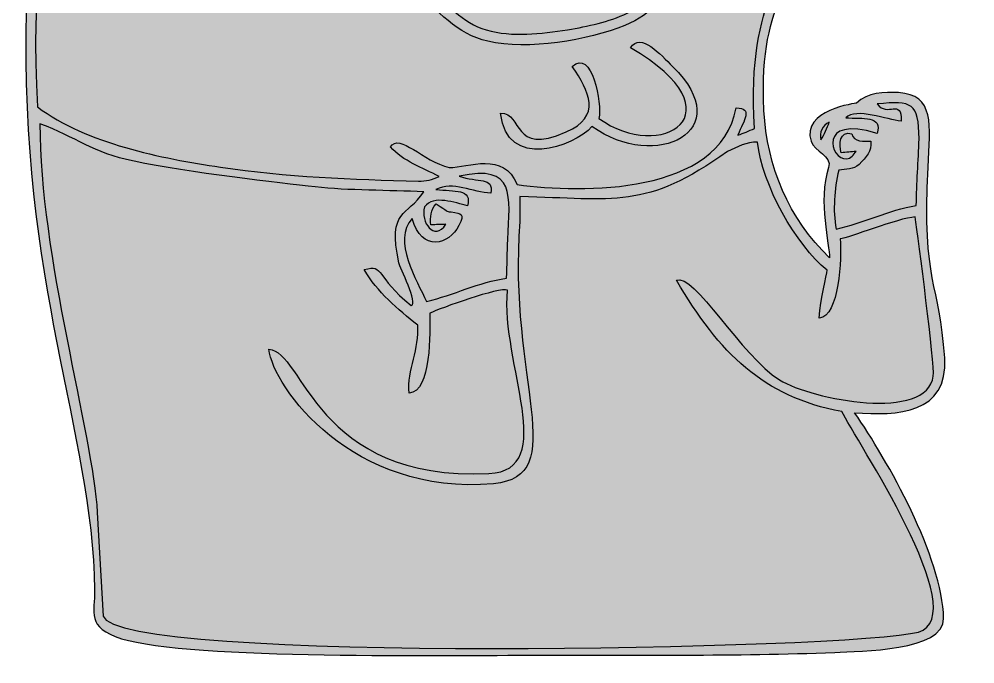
# Model space of a CAD drawing. Header units: millimetres. Extents: x 1180 to 1316, y -376 to -293.
# Drawn here: x 1253.7 to 1315.6, y -375.7 to -333.9 of the extents above; entities that cross this region are included whole.
import ezdxf

# ---------------------------------------------------------------- set-up
doc = ezdxf.new("R2010")
doc.units = ezdxf.units.MM
doc.header["$MEASUREMENT"] = 0
doc.layers.add('layer 1', color=7, linetype='Continuous')

msp = doc.modelspace()

# ---------------------------------------------------------------- hatches: boundary and pattern name
at = {"layer": 'layer 1', "true_color": 0x2b2a29}
h = msp.add_hatch(color=250, dxfattribs=at)
edge = h.paths.add_edge_path()
edge.add_spline(control_points=[(1282.7184, -294.0064), (1287.4439, -293.1521), (1293.3294, -294.0162), (1296.3902, -298.1064), (1297.527, -299.6256), (1298.0389, -298.5642), (1299.8297, -299.8369), (1302.1055, -301.4543), (1302.2709, -303.5132), (1300.1056, -304.9005), (1300.3092, -305.2646), (1300.5033, -305.6471), (1300.4829, -306.0784), (1300.4314, -306.9297), (1301.3414, -307.038), (1301.2834, -309.5413), (1302.7126, -309.8968), (1302.766, -310.8841), (1302.2838, -312.2548), (1302.533, -312.7621), (1302.5863, -313.3254), (1302.6917, -313.8697), (1303.8459, -315.8362), (1304.4389, -318.1281), (1304.3221, -320.4102), (1306.2599, -320.4001), (1306.9173, -322.8061), (1306.4853, -323.7897), (1306.0496, -324.712), (1305.0537, -325.1429), (1304.2135, -325.6189), (1304.6501, -332.3707), (1301.5094, -331.8894), (1301.9348, -339.8005), (1302.1311, -343.455), (1303.5353, -346.7922), (1306.1749, -349.3579), (1306.2002, -348.535), (1305.3991, -345.6896), (1306.1215, -343.496), (1306.3664, -342.751), (1305.2068, -342.4819), (1304.9853, -341.8051), (1304.3197, -339.7728), (1307.9284, -339.3294), (1307.9286, -339.3294), (1308.6369, -338.6261), (1309.7149, -338.6211), (1310.6455, -338.6511), (1312.9869, -338.7817), (1312.7037, -340.7444), (1312.5628, -343.4806), (1312.1699, -351.1332), (1313.3155, -350.8256), (1313.6355, -355.8448), (1313.8673, -359.4791), (1310.5645, -359.5999), (1307.7968, -359.3912), (1309.9478, -362.479), (1313.4954, -368.7774), (1313.5635, -372.7244), (1313.6005, -374.855), (1308.15, -374.8409), (1306.5289, -374.9244), (1300.0504, -375.1768), (1293.565, -375.0898), (1287.0833, -375.1062), (1282.0471, -375.1085), (1264.7204, -375.4014), (1260.3407, -374.0358), (1258.0183, -373.3116), (1258.6198, -372.3139), (1258.5998, -370.8765), (1258.4581, -360.5089), (1253.7139, -351.0856), (1254.1717, -333.2987), (1254.4367, -322.9834), (1258.8388, -319.4316), (1259.1764, -308.5808), (1259.2831, -305.1551), (1258.5717, -299.3727), (1262.2853, -297.1339), (1266.3148, -294.7049), (1273.1511, -295.3897), (1277.6411, -296.2937), (1279.1764, -295.2361), (1280.8655, -294.3473), (1282.7184, -294.0064)], knot_values=[0, 0, 0, 0, 0.0344828, 0.0344828, 0.0344828, 0.0689655, 0.0689655, 0.0689655, 0.1034483, 0.1034483, 0.1034483, 0.137931, 0.137931, 0.137931, 0.1724138, 0.1724138, 0.1724138, 0.2068966, 0.2068966, 0.2068966, 0.2413793, 0.2413793, 0.2413793, 0.2758621, 0.2758621, 0.2758621, 0.3103448, 0.3103448, 0.3103448, 0.3448276, 0.3448276, 0.3448276, 0.3793103, 0.3793103, 0.3793103, 0.4137931, 0.4137931, 0.4137931, 0.4482759, 0.4482759, 0.4482759, 0.4827586, 0.4827586, 0.4827586, 0.5172414, 0.5172414, 0.5172414, 0.5517241, 0.5517241, 0.5517241, 0.5862069, 0.5862069, 0.5862069, 0.6206897, 0.6206897, 0.6206897, 0.6551724, 0.6551724, 0.6551724, 0.6896552, 0.6896552, 0.6896552, 0.7241379, 0.7241379, 0.7241379, 0.7586207, 0.7586207, 0.7586207, 0.7931034, 0.7931034, 0.7931034, 0.8275862, 0.8275862, 0.8275862, 0.862069, 0.862069, 0.862069, 0.8965517, 0.8965517, 0.8965517, 0.9310345, 0.9310345, 0.9310345, 0.9655172, 0.9655172, 0.9655172, 1, 1, 1, 1], degree=3, periodic=1)
at = {"layer": 'layer 1', "true_color": 0xfefefe}
h = msp.add_hatch(color=7, dxfattribs=at)
edge = h.paths.add_edge_path()
edge.add_spline(control_points=[(1295.7504, -298.3986), (1296.9297, -299.8941), (1297.0894, -299.3131), (1298.6707, -299.9905), (1302.6983, -301.7162), (1300.2034, -304.7635), (1299.2804, -304.2674), (1297.7651, -303.559), (1296.0576, -303.5889), (1294.4222, -303.5205), (1291.2665, -303.4771), (1287.9421, -303.8281), (1285.2322, -305.5887), (1284.7047, -304.4981), (1285.1035, -303.2617), (1285.0456, -302.1059), (1283.6937, -302.0608), (1284.2292, -305.1944), (1284.7146, -306.0284), (1283.909, -306.7971), (1283.722, -306.6008), (1284.2852, -307.3914), (1286.6491, -304.9953), (1289.5168, -304.2765), (1292.9202, -304.2072), (1294.4937, -304.1751), (1298.9017, -303.8348), (1299.7163, -305.6623), (1296.2195, -303.6368), (1285.4241, -304.3025), (1285.4732, -307.3396), (1285.463, -308.3221), (1286.0093, -309.1854), (1286.3266, -310.0861), (1285.1453, -310.6153), (1284.302, -311.0241), (1285.2595, -312.4301), (1285.757, -313.0999), (1286.4669, -313.569), (1287.1737, -313.9935), (1287.6429, -314.2473), (1287.7885, -314.8172), (1288.2109, -315.1227), (1288.9532, -315.6839), (1290.1034, -315.977), (1289.6313, -316.7181), (1288.993, -316.2687), (1288.4647, -315.4586), (1287.5848, -315.5553), (1286.7611, -315.5169), (1286.3951, -316.3456), (1285.9124, -316.8519), (1284.0043, -316.617), (1284.1995, -314.1554), (1281.2216, -317.6971), (1279.8139, -316.6071), (1283.4782, -315.1162), (1281.7478, -314.4629), (1281.3084, -315.4265), (1280.2176, -316.1217), (1280.2727, -317.2662), (1280.2521, -317.6453), (1280.5615, -317.9193), (1280.7417, -318.2234), (1277.9078, -319.7111), (1276.36, -322.6095), (1273.6071, -324.189), (1272.6997, -324.6933), (1271.6591, -324.8538), (1270.7154, -325.2599), (1268.7872, -326.0793), (1269.3446, -329.0743), (1273.3846, -329.1688), (1278.8616, -329.2976), (1280.0816, -334.3881), (1284.0611, -335.325), (1286.6414, -335.9321), (1290.5472, -335.246), (1292.9304, -334.3009), (1296.5283, -332.8748), (1296.9784, -328.7778), (1300.1221, -327.1023), (1301.213, -326.5661), (1302.4779, -326.5347), (1303.5602, -325.9613), (1303.9996, -331.4999), (1300.7767, -331.9146), (1301.3133, -340.9698), (1300.9658, -341.132), (1300.6136, -341.2806), (1300.2525, -341.406), (1300.6377, -340.4031), (1301.2511, -339.6643), (1300.1309, -339.6383), (1299.1075, -345.2886), (1290.1518, -345.1841), (1285.9508, -344.6134), (1285.0715, -342.429), (1282.8017, -343.5111), (1281.5556, -343.5075), (1279.8794, -343.0967), (1278.3219, -341.255), (1277.7515, -342.1609), (1278.577, -343.1047), (1279.8197, -343.5174), (1280.9074, -344.0754), (1280.4893, -344.2862), (1280.0305, -344.4064), (1279.5608, -344.3778), (1275.2964, -344.2926), (1270.983, -344.1087), (1266.7503, -343.4776), (1262.9102, -342.9055), (1258.1122, -341.9736), (1254.9068, -339.5783), (1253.9161, -323.7397), (1258.9784, -322.1033), (1259.7909, -309.9057), (1260.2977, -302.3026), (1258.0545, -296.1884), (1270.0483, -296.1817), (1275.4678, -296.1787), (1282.5761, -297.3459), (1285.9758, -302.0252), (1286.1562, -301.8833), (1286.34, -301.7447), (1286.5187, -301.5977), (1283.6339, -297.6435), (1279.3647, -297.2025), (1278.5534, -296.4826), (1283.7127, -293.3477), (1291.7474, -293.3238), (1295.7504, -298.3986)], knot_values=[0, 0, 0, 0, 0.0227273, 0.0227273, 0.0227273, 0.0454545, 0.0454545, 0.0454545, 0.0681818, 0.0681818, 0.0681818, 0.0909091, 0.0909091, 0.0909091, 0.1136364, 0.1136364, 0.1136364, 0.1363636, 0.1363636, 0.1363636, 0.1590909, 0.1590909, 0.1590909, 0.1818182, 0.1818182, 0.1818182, 0.2045455, 0.2045455, 0.2045455, 0.2272727, 0.2272727, 0.2272727, 0.25, 0.25, 0.25, 0.2727273, 0.2727273, 0.2727273, 0.2954545, 0.2954545, 0.2954545, 0.3181818, 0.3181818, 0.3181818, 0.3409091, 0.3409091, 0.3409091, 0.3636364, 0.3636364, 0.3636364, 0.3863636, 0.3863636, 0.3863636, 0.4090909, 0.4090909, 0.4090909, 0.4318182, 0.4318182, 0.4318182, 0.4545455, 0.4545455, 0.4545455, 0.4772727, 0.4772727, 0.4772727, 0.5, 0.5, 0.5, 0.5227273, 0.5227273, 0.5227273, 0.5454545, 0.5454545, 0.5454545, 0.5681818, 0.5681818, 0.5681818, 0.5909091, 0.5909091, 0.5909091, 0.6136364, 0.6136364, 0.6136364, 0.6363636, 0.6363636, 0.6363636, 0.6590909, 0.6590909, 0.6590909, 0.6818182, 0.6818182, 0.6818182, 0.7045455, 0.7045455, 0.7045455, 0.7272727, 0.7272727, 0.7272727, 0.75, 0.75, 0.75, 0.7727273, 0.7727273, 0.7727273, 0.7954545, 0.7954545, 0.7954545, 0.8181818, 0.8181818, 0.8181818, 0.8409091, 0.8409091, 0.8409091, 0.8636364, 0.8636364, 0.8636364, 0.8863636, 0.8863636, 0.8863636, 0.9090909, 0.9090909, 0.9090909, 0.9318182, 0.9318182, 0.9318182, 0.9545455, 0.9545455, 0.9545455, 0.9772727, 0.9772727, 0.9772727, 1, 1, 1, 1], degree=3, periodic=1)
h = msp.add_hatch(color=7, dxfattribs=at)
edge = h.paths.add_edge_path()
edge.add_spline(control_points=[(1281.7875, -318.4973), (1283.7522, -317.8023), (1285.8538, -317.6485), (1287.9202, -317.5383), (1289.2787, -317.5903), (1290.6534, -317.6686), (1291.9683, -318.0394), (1292.8336, -318.2717), (1293.7273, -318.4473), (1294.5293, -318.8615), (1295.951, -319.6283), (1296.4051, -321.5011), (1297.9772, -322.0624), (1299.2303, -322.4713), (1300.6416, -322.4999), (1301.8865, -322.0356), (1302.8354, -321.7299), (1303.7176, -321.013), (1304.7614, -321.1534), (1305.3294, -321.2574), (1305.5515, -321.8249), (1305.7735, -322.2844), (1306.0177, -322.8023), (1306.0293, -323.4972), (1305.5887, -323.9165), (1305.0169, -324.5098), (1304.2135, -324.7903), (1303.5252, -325.218), (1302.2807, -325.9697), (1300.7185, -325.8929), (1299.4956, -326.6864), (1298.1408, -327.535), (1297.1386, -328.8363), (1296.3299, -330.1931), (1295.5514, -331.5461), (1294.4706, -332.7574), (1293.089, -333.5073), (1291.8663, -334.0668), (1290.5397, -334.3527), (1289.2203, -334.5783), (1287.4812, -334.8205), (1285.6653, -335.0827), (1283.9443, -334.5866), (1282.4072, -334.1306), (1281.3566, -332.8491), (1280.2157, -331.8067), (1279.2048, -330.9047), (1278.2008, -329.9524), (1276.9582, -329.3762), (1275.7869, -328.8333), (1274.5126, -328.4555), (1273.2093, -328.5056), (1272.1115, -328.4356), (1270.6898, -328.1832), (1270.3174, -326.9722), (1270.4461, -326.5595), (1270.5014, -326.0198), (1270.9938, -325.8847), (1272.1754, -325.4183), (1273.4714, -325.1849), (1274.5207, -324.4212), (1275.6448, -323.7379), (1276.5986, -322.8209), (1277.434, -321.8132), (1278.6519, -320.4453), (1280.0602, -319.1739), (1281.7875, -318.4973)], knot_values=[0, 0, 0, 0, 0.0454545, 0.0454545, 0.0454545, 0.0909091, 0.0909091, 0.0909091, 0.1363636, 0.1363636, 0.1363636, 0.1818182, 0.1818182, 0.1818182, 0.2272727, 0.2272727, 0.2272727, 0.2727273, 0.2727273, 0.2727273, 0.3181818, 0.3181818, 0.3181818, 0.3636364, 0.3636364, 0.3636364, 0.4090909, 0.4090909, 0.4090909, 0.4545455, 0.4545455, 0.4545455, 0.5, 0.5, 0.5, 0.5454545, 0.5454545, 0.5454545, 0.5909091, 0.5909091, 0.5909091, 0.6363636, 0.6363636, 0.6363636, 0.6818182, 0.6818182, 0.6818182, 0.7272727, 0.7272727, 0.7272727, 0.7727273, 0.7727273, 0.7727273, 0.8181818, 0.8181818, 0.8181818, 0.8636364, 0.8636364, 0.8636364, 0.9090909, 0.9090909, 0.9090909, 0.9545455, 0.9545455, 0.9545455, 1, 1, 1, 1], degree=3, periodic=1)
h = msp.add_hatch(color=7, dxfattribs=at)
edge = h.paths.add_edge_path()
edge.add_spline(control_points=[(1293.2997, -335.7408), (1300.5929, -340.0112), (1295.2322, -343.2365), (1291.2483, -340.3167), (1291.4752, -339.3939), (1290.7983, -335.7241), (1289.519, -336.9638), (1290.6372, -338.5767), (1291.4471, -340.1887), (1289.1316, -341.2005), (1285.5519, -342.7643), (1286.3896, -339.9707), (1284.883, -339.9826), (1285.2654, -343.7068), (1289.6297, -342.1774), (1290.7987, -340.8528), (1294.9602, -343.8228), (1300.2897, -341.1163), (1296.0226, -336.9581), (1295.2361, -336.1914), (1293.955, -334.6909), (1293.2997, -335.7408)], knot_values=[0, 0, 0, 0, 0.1428571, 0.1428571, 0.1428571, 0.2857143, 0.2857143, 0.2857143, 0.4285714, 0.4285714, 0.4285714, 0.5714286, 0.5714286, 0.5714286, 0.7142857, 0.7142857, 0.7142857, 0.8571429, 0.8571429, 0.8571429, 1, 1, 1, 1], degree=3, periodic=1)
h = msp.add_hatch(color=7, dxfattribs=at)
edge = h.paths.add_edge_path()
edge.add_spline(control_points=[(1307.2687, -342.9378), (1306.2485, -343.0378), (1305.3385, -340.0739), (1309.2567, -341.294), (1309.6359, -340.1373), (1308.3284, -340.3432), (1307.2254, -340.2849), (1307.8972, -339.5901), (1309.9441, -340.4245), (1310.8071, -340.4888), (1310.8755, -338.9573), (1309.9086, -340.293), (1309.2736, -339.3778), (1311.5133, -339.1805), (1311.9642, -339.2751), (1311.9715, -341.6464), (1311.9331, -343.0864), (1311.8031, -344.523), (1311.7981, -345.9632), (1310.0106, -346.2739), (1308.3663, -347.0873), (1306.6058, -347.5051), (1306.3818, -346.2405), (1306.4941, -344.9307), (1306.7728, -343.6812), (1307.2206, -343.6077), (1307.7464, -343.6447), (1308.0942, -343.297), (1308.5862, -342.809), (1308.8882, -342.4769), (1308.8609, -341.7953), (1308.4419, -341.7787), (1307.6964, -341.8869), (1307.6248, -341.3176), (1306.8224, -341.1056), (1306.7699, -341.9897), (1306.9364, -342.5486), (1307.2574, -342.515), (1307.5799, -342.4834), (1307.904, -342.4599), (1307.7416, -342.6675), (1307.5681, -342.9411), (1307.2687, -342.9378)], knot_values=[0, 0, 0, 0, 0.0714286, 0.0714286, 0.0714286, 0.1428571, 0.1428571, 0.1428571, 0.2142857, 0.2142857, 0.2142857, 0.2857143, 0.2857143, 0.2857143, 0.3571429, 0.3571429, 0.3571429, 0.4285714, 0.4285714, 0.4285714, 0.5, 0.5, 0.5, 0.5714286, 0.5714286, 0.5714286, 0.6428571, 0.6428571, 0.6428571, 0.7142857, 0.7142857, 0.7142857, 0.7857143, 0.7857143, 0.7857143, 0.8571429, 0.8571429, 0.8571429, 0.9285714, 0.9285714, 0.9285714, 1, 1, 1, 1], degree=3, periodic=1)
h = msp.add_hatch(color=7, dxfattribs=at)
edge = h.paths.add_edge_path()
edge.add_spline(control_points=[(1299.5743, -342.4633), (1300.1973, -342.191), (1300.8089, -341.8118), (1301.517, -341.8672), (1301.8178, -344.6115), (1303.9956, -348.5197), (1306.023, -350.163), (1305.9957, -350.4931), (1305.608, -351.981), (1305.5048, -353.2653), (1306.8188, -353.1867), (1306.9593, -349.3211), (1306.8746, -348.1282), (1307.3409, -348.0952), (1310.6308, -346.772), (1311.7295, -346.7067), (1311.9331, -348.082), (1312.9868, -356.323), (1312.8971, -357.0224), (1312.5179, -359.9791), (1305.0703, -358.5791), (1302.9369, -357.2613), (1300.5086, -355.761), (1297.3378, -350.2584), (1296.2648, -350.8082), (1299.0586, -355.5377), (1301.8711, -358.3672), (1306.9782, -359.323), (1307.7798, -360.983), (1315.5894, -372.5893), (1311.9331, -373.6044), (1307.8837, -374.7289), (1259.9228, -375.6709), (1259.1496, -372.5672), (1259.1496, -372.5672), (1258.7738, -365.858), (1258.7738, -365.858), (1258.4942, -360.8333), (1255.0197, -349.1228), (1255.0616, -340.666), (1257.4212, -341.5463), (1258.455, -342.5377), (1261.1644, -343.0999), (1264.7088, -343.8356), (1270.6063, -344.5005), (1272.8889, -344.7652), (1274.988, -344.9917), (1277.6867, -344.9773), (1279.9116, -345.0743), (1278.8394, -346.713), (1277.562, -346.1509), (1278.2929, -349.6769), (1278.3428, -349.9483), (1279.5804, -352.3453), (1279.1032, -352.4468), (1276.7254, -350.5702), (1277.3985, -349.7259), (1276.0575, -350.118), (1276.891, -351.5845), (1278.2411, -352.6638), (1279.5172, -353.7296), (1279.6559, -355.2315), (1278.8242, -356.6216), (1278.9562, -358.1216), (1280.4207, -358.0425), (1280.3104, -354.1222), (1280.3126, -352.943), (1280.9838, -352.6249), (1284.8317, -351.2306), (1285.336, -351.4526), (1284.8738, -356.1965), (1288.6955, -363.1191), (1284.1314, -363.3338), (1272.8531, -363.8652), (1272.1281, -355.3737), (1269.8831, -355.2833), (1270.1466, -357.7242), (1275.3066, -364.8146), (1284.4171, -363.9908), (1289.5092, -363.53), (1285.2925, -357.2912), (1286.1364, -346.999), (1286.1428, -346.4593), (1286.1277, -345.9197), (1286.1364, -345.3818), (1292.2477, -345.5391), (1294.2732, -346.2562), (1299.5743, -342.4633)], knot_values=[0, 0, 0, 0, 0.0344828, 0.0344828, 0.0344828, 0.0689655, 0.0689655, 0.0689655, 0.1034483, 0.1034483, 0.1034483, 0.137931, 0.137931, 0.137931, 0.1724138, 0.1724138, 0.1724138, 0.2068966, 0.2068966, 0.2068966, 0.2413793, 0.2413793, 0.2413793, 0.2758621, 0.2758621, 0.2758621, 0.3103448, 0.3103448, 0.3103448, 0.3448276, 0.3448276, 0.3448276, 0.3793103, 0.3793103, 0.3793103, 0.4137931, 0.4137931, 0.4137931, 0.4482759, 0.4482759, 0.4482759, 0.4827586, 0.4827586, 0.4827586, 0.5172414, 0.5172414, 0.5172414, 0.5517241, 0.5517241, 0.5517241, 0.5862069, 0.5862069, 0.5862069, 0.6206897, 0.6206897, 0.6206897, 0.6551724, 0.6551724, 0.6551724, 0.6896552, 0.6896552, 0.6896552, 0.7241379, 0.7241379, 0.7241379, 0.7586207, 0.7586207, 0.7586207, 0.7931034, 0.7931034, 0.7931034, 0.8275862, 0.8275862, 0.8275862, 0.862069, 0.862069, 0.862069, 0.8965517, 0.8965517, 0.8965517, 0.9310345, 0.9310345, 0.9310345, 0.9655172, 0.9655172, 0.9655172, 1, 1, 1, 1], degree=3, periodic=1)
h = msp.add_hatch(color=7, dxfattribs=at)
edge = h.paths.add_edge_path()
edge.add_spline(control_points=[(1305.6201, -341.7117), (1305.4862, -341.2321), (1305.727, -340.7676), (1306.1661, -340.5587), (1305.9927, -340.9463), (1305.854, -341.3522), (1305.6201, -341.7117)], knot_values=[0, 0, 0, 0, 0.5, 0.5, 0.5, 1, 1, 1, 1], degree=3, periodic=1)
h = msp.add_hatch(color=7, dxfattribs=at)
edge = h.paths.add_edge_path()
edge.add_spline(control_points=[(1279.9667, -346.0601), (1280.533, -345.2501), (1281.9612, -345.7905), (1282.7402, -345.9868), (1283.0658, -344.8529), (1281.8863, -345.0732), (1280.6984, -344.9226), (1281.7845, -344.3634), (1283.0984, -345.1185), (1284.2516, -345.1663), (1284.4471, -344.0657), (1283.4213, -344.5068), (1282.1921, -344.062), (1285.9371, -343.2588), (1285.4516, -345.3395), (1285.3579, -348.1703), (1285.2839, -349.002), (1285.3258, -349.8389), (1285.2642, -350.6725), (1283.4752, -350.9332), (1281.8444, -351.7666), (1280.0955, -352.1895), (1279.4602, -350.8554), (1277.8592, -348.2092), (1279.1584, -346.8085), (1279.7581, -349.0108), (1281.5834, -348.5141), (1282.1857, -347.2621), (1282.5699, -346.4625), (1282.3827, -346.4822), (1281.68, -346.3851), (1281.2911, -346.3313), (1281.5338, -346.3577), (1280.7104, -345.858), (1280.3663, -346.2254), (1280.3091, -346.735), (1280.3725, -347.2162), (1280.6984, -347.2047), (1281.0227, -347.1894), (1281.3468, -347.1829), (1280.5975, -348.349), (1279.6716, -347.0195), (1279.9667, -346.0601)], knot_values=[0, 0, 0, 0, 0.0714286, 0.0714286, 0.0714286, 0.1428571, 0.1428571, 0.1428571, 0.2142857, 0.2142857, 0.2142857, 0.2857143, 0.2857143, 0.2857143, 0.3571429, 0.3571429, 0.3571429, 0.4285714, 0.4285714, 0.4285714, 0.5, 0.5, 0.5, 0.5714286, 0.5714286, 0.5714286, 0.6428571, 0.6428571, 0.6428571, 0.7142857, 0.7142857, 0.7142857, 0.7857143, 0.7857143, 0.7857143, 0.8571429, 0.8571429, 0.8571429, 0.9285714, 0.9285714, 0.9285714, 1, 1, 1, 1], degree=3, periodic=1)

# ---------------------------------------------------------------- linework, layer by layer
at = {"layer": 'layer 1', "color": 250}
msp.add_open_spline([(1282.7184, -294.0064), (1287.4439, -293.1521), (1293.3294, -294.0162), (1296.3902, -298.1064), (1297.527, -299.6256), (1298.0389, -298.5642), (1299.8297, -299.8369), (1302.1055, -301.4543), (1302.2709, -303.5132), (1300.1056, -304.9005), (1300.3092, -305.2646), (1300.5033, -305.6471), (1300.4829, -306.0784), (1300.4314, -306.9297), (1301.3414, -307.038), (1301.2834, -309.5413), (1302.7126, -309.8968), (1302.766, -310.8841), (1302.2838, -312.2548), (1302.533, -312.7621), (1302.5863, -313.3254), (1302.6917, -313.8697), (1303.8459, -315.8362), (1304.4389, -318.1281), (1304.3221, -320.4102), (1306.2599, -320.4001), (1306.9173, -322.8061), (1306.4853, -323.7897), (1306.0496, -324.712), (1305.0537, -325.1429), (1304.2135, -325.6189), (1304.6501, -332.3707), (1301.5094, -331.8894), (1301.9348, -339.8005), (1302.1311, -343.455), (1303.5353, -346.7922), (1306.1749, -349.3579), (1306.2002, -348.535), (1305.3991, -345.6896), (1306.1215, -343.496), (1306.3664, -342.751), (1305.2068, -342.4819), (1304.9853, -341.8051), (1304.3197, -339.7728), (1307.9284, -339.3294), (1307.9286, -339.3294), (1308.6369, -338.6261), (1309.7149, -338.6211), (1310.6455, -338.6511), (1312.9869, -338.7817), (1312.7037, -340.7444), (1312.5628, -343.4806), (1312.1699, -351.1332), (1313.3155, -350.8256), (1313.6355, -355.8448), (1313.8673, -359.4791), (1310.5645, -359.5999), (1307.7968, -359.3912), (1309.9478, -362.479), (1313.4954, -368.7774), (1313.5635, -372.7244), (1313.6005, -374.855), (1308.15, -374.8409), (1306.5289, -374.9244), (1300.0504, -375.1768), (1293.565, -375.0898), (1287.0833, -375.1062), (1282.0471, -375.1085), (1264.7204, -375.4014), (1260.3407, -374.0358), (1258.0183, -373.3116), (1258.6198, -372.3139), (1258.5998, -370.8765), (1258.4581, -360.5089), (1253.7139, -351.0856), (1254.1717, -333.2987), (1254.4367, -322.9834), (1258.8388, -319.4316), (1259.1764, -308.5808), (1259.2831, -305.1551), (1258.5717, -299.3727), (1262.2853, -297.1339), (1266.3148, -294.7049), (1273.1511, -295.3897), (1277.6411, -296.2937), (1279.1764, -295.2361), (1280.8655, -294.3473), (1282.7184, -294.0064)], degree=3, knots=[0, 0, 0, 0, 0.0344828, 0.0344828, 0.0344828, 0.0689655, 0.0689655, 0.0689655, 0.1034483, 0.1034483, 0.1034483, 0.137931, 0.137931, 0.137931, 0.1724138, 0.1724138, 0.1724138, 0.2068966, 0.2068966, 0.2068966, 0.2413793, 0.2413793, 0.2413793, 0.2758621, 0.2758621, 0.2758621, 0.3103448, 0.3103448, 0.3103448, 0.3448276, 0.3448276, 0.3448276, 0.3793103, 0.3793103, 0.3793103, 0.4137931, 0.4137931, 0.4137931, 0.4482759, 0.4482759, 0.4482759, 0.4827586, 0.4827586, 0.4827586, 0.5172414, 0.5172414, 0.5172414, 0.5517241, 0.5517241, 0.5517241, 0.5862069, 0.5862069, 0.5862069, 0.6206897, 0.6206897, 0.6206897, 0.6551724, 0.6551724, 0.6551724, 0.6896552, 0.6896552, 0.6896552, 0.7241379, 0.7241379, 0.7241379, 0.7586207, 0.7586207, 0.7586207, 0.7931034, 0.7931034, 0.7931034, 0.8275862, 0.8275862, 0.8275862, 0.862069, 0.862069, 0.862069, 0.8965517, 0.8965517, 0.8965517, 0.9310345, 0.9310345, 0.9310345, 0.9655172, 0.9655172, 0.9655172, 1, 1, 1, 1], dxfattribs=at)
at = {"layer": 'layer 1', "color": 7}
for points, knots in [([(1295.7504, -298.3986), (1296.9297, -299.8941), (1297.0894, -299.3131), (1298.6707, -299.9905), (1302.6983, -301.7162), (1300.2034, -304.7635), (1299.2804, -304.2674), (1297.7651, -303.559), (1296.0576, -303.5889), (1294.4222, -303.5205), (1291.2665, -303.4771), (1287.9421, -303.8281), (1285.2322, -305.5887), (1284.7047, -304.4981), (1285.1035, -303.2617), (1285.0456, -302.1059), (1283.6937, -302.0608), (1284.2292, -305.1944), (1284.7146, -306.0284), (1283.909, -306.7971), (1283.722, -306.6008), (1284.2852, -307.3914), (1286.6491, -304.9953), (1289.5168, -304.2765), (1292.9202, -304.2072), (1294.4937, -304.1751), (1298.9017, -303.8348), (1299.7163, -305.6623), (1296.2195, -303.6368), (1285.4241, -304.3025), (1285.4732, -307.3396), (1285.463, -308.3221), (1286.0093, -309.1854), (1286.3266, -310.0861), (1285.1453, -310.6153), (1284.302, -311.0241), (1285.2595, -312.4301), (1285.757, -313.0999), (1286.4669, -313.569), (1287.1737, -313.9935), (1287.6429, -314.2473), (1287.7885, -314.8172), (1288.2109, -315.1227), (1288.9532, -315.6839), (1290.1034, -315.977), (1289.6313, -316.7181), (1288.993, -316.2687), (1288.4647, -315.4586), (1287.5848, -315.5553), (1286.7611, -315.5169), (1286.3951, -316.3456), (1285.9124, -316.8519), (1284.0043, -316.617), (1284.1995, -314.1554), (1281.2216, -317.6971), (1279.8139, -316.6071), (1283.4782, -315.1162), (1281.7478, -314.4629), (1281.3084, -315.4265), (1280.2176, -316.1217), (1280.2727, -317.2662), (1280.2521, -317.6453), (1280.5615, -317.9193), (1280.7417, -318.2234), (1277.9078, -319.7111), (1276.36, -322.6095), (1273.6071, -324.189), (1272.6997, -324.6933), (1271.6591, -324.8538), (1270.7154, -325.2599), (1268.7872, -326.0793), (1269.3446, -329.0743), (1273.3846, -329.1688), (1278.8616, -329.2976), (1280.0816, -334.3881), (1284.0611, -335.325), (1286.6414, -335.9321), (1290.5472, -335.246), (1292.9304, -334.3009), (1296.5283, -332.8748), (1296.9784, -328.7778), (1300.1221, -327.1023), (1301.213, -326.5661), (1302.4779, -326.5347), (1303.5602, -325.9613), (1303.9996, -331.4999), (1300.7767, -331.9146), (1301.3133, -340.9698), (1300.9658, -341.132), (1300.6136, -341.2806), (1300.2525, -341.406), (1300.6377, -340.4031), (1301.2511, -339.6643), (1300.1309, -339.6383), (1299.1075, -345.2886), (1290.1518, -345.1841), (1285.9508, -344.6134), (1285.0715, -342.429), (1282.8017, -343.5111), (1281.5556, -343.5075), (1279.8794, -343.0967), (1278.3219, -341.255), (1277.7515, -342.1609), (1278.577, -343.1047), (1279.8197, -343.5174), (1280.9074, -344.0754), (1280.4893, -344.2862), (1280.0305, -344.4064), (1279.5608, -344.3778), (1275.2964, -344.2926), (1270.983, -344.1087), (1266.7503, -343.4776), (1262.9102, -342.9055), (1258.1122, -341.9736), (1254.9068, -339.5783), (1253.9161, -323.7397), (1258.9784, -322.1033), (1259.7909, -309.9057), (1260.2977, -302.3026), (1258.0545, -296.1884), (1270.0483, -296.1817), (1275.4678, -296.1787), (1282.5761, -297.3459), (1285.9758, -302.0252), (1286.1562, -301.8833), (1286.34, -301.7447), (1286.5187, -301.5977), (1283.6339, -297.6435), (1279.3647, -297.2025), (1278.5534, -296.4826), (1283.7127, -293.3477), (1291.7474, -293.3238), (1295.7504, -298.3986)], [0, 0, 0, 0, 0.0227273, 0.0227273, 0.0227273, 0.0454545, 0.0454545, 0.0454545, 0.0681818, 0.0681818, 0.0681818, 0.0909091, 0.0909091, 0.0909091, 0.1136364, 0.1136364, 0.1136364, 0.1363636, 0.1363636, 0.1363636, 0.1590909, 0.1590909, 0.1590909, 0.1818182, 0.1818182, 0.1818182, 0.2045455, 0.2045455, 0.2045455, 0.2272727, 0.2272727, 0.2272727, 0.25, 0.25, 0.25, 0.2727273, 0.2727273, 0.2727273, 0.2954545, 0.2954545, 0.2954545, 0.3181818, 0.3181818, 0.3181818, 0.3409091, 0.3409091, 0.3409091, 0.3636364, 0.3636364, 0.3636364, 0.3863636, 0.3863636, 0.3863636, 0.4090909, 0.4090909, 0.4090909, 0.4318182, 0.4318182, 0.4318182, 0.4545455, 0.4545455, 0.4545455, 0.4772727, 0.4772727, 0.4772727, 0.5, 0.5, 0.5, 0.5227273, 0.5227273, 0.5227273, 0.5454545, 0.5454545, 0.5454545, 0.5681818, 0.5681818, 0.5681818, 0.5909091, 0.5909091, 0.5909091, 0.6136364, 0.6136364, 0.6136364, 0.6363636, 0.6363636, 0.6363636, 0.6590909, 0.6590909, 0.6590909, 0.6818182, 0.6818182, 0.6818182, 0.7045455, 0.7045455, 0.7045455, 0.7272727, 0.7272727, 0.7272727, 0.75, 0.75, 0.75, 0.7727273, 0.7727273, 0.7727273, 0.7954545, 0.7954545, 0.7954545, 0.8181818, 0.8181818, 0.8181818, 0.8409091, 0.8409091, 0.8409091, 0.8636364, 0.8636364, 0.8636364, 0.8863636, 0.8863636, 0.8863636, 0.9090909, 0.9090909, 0.9090909, 0.9318182, 0.9318182, 0.9318182, 0.9545455, 0.9545455, 0.9545455, 0.9772727, 0.9772727, 0.9772727, 1, 1, 1, 1]), ([(1281.7875, -318.4973), (1283.7522, -317.8023), (1285.8538, -317.6485), (1287.9202, -317.5383), (1289.2787, -317.5903), (1290.6534, -317.6686), (1291.9683, -318.0394), (1292.8336, -318.2717), (1293.7273, -318.4473), (1294.5293, -318.8615), (1295.951, -319.6283), (1296.4051, -321.5011), (1297.9772, -322.0624), (1299.2303, -322.4713), (1300.6416, -322.4999), (1301.8865, -322.0356), (1302.8354, -321.7299), (1303.7176, -321.013), (1304.7614, -321.1534), (1305.3294, -321.2574), (1305.5515, -321.8249), (1305.7735, -322.2844), (1306.0177, -322.8023), (1306.0293, -323.4972), (1305.5887, -323.9165), (1305.0169, -324.5098), (1304.2135, -324.7903), (1303.5252, -325.218), (1302.2807, -325.9697), (1300.7185, -325.8929), (1299.4956, -326.6864), (1298.1408, -327.535), (1297.1386, -328.8363), (1296.3299, -330.1931), (1295.5514, -331.5461), (1294.4706, -332.7574), (1293.089, -333.5073), (1291.8663, -334.0668), (1290.5397, -334.3527), (1289.2203, -334.5783), (1287.4812, -334.8205), (1285.6653, -335.0827), (1283.9443, -334.5866), (1282.4072, -334.1306), (1281.3566, -332.8491), (1280.2157, -331.8067), (1279.2048, -330.9047), (1278.2008, -329.9524), (1276.9582, -329.3762), (1275.7869, -328.8333), (1274.5126, -328.4555), (1273.2093, -328.5056), (1272.1115, -328.4356), (1270.6898, -328.1832), (1270.3174, -326.9722), (1270.4461, -326.5595), (1270.5014, -326.0198), (1270.9938, -325.8847), (1272.1754, -325.4183), (1273.4714, -325.1849), (1274.5207, -324.4212), (1275.6448, -323.7379), (1276.5986, -322.8209), (1277.434, -321.8132), (1278.6519, -320.4453), (1280.0602, -319.1739), (1281.7875, -318.4973)], [0, 0, 0, 0, 0.0454545, 0.0454545, 0.0454545, 0.0909091, 0.0909091, 0.0909091, 0.1363636, 0.1363636, 0.1363636, 0.1818182, 0.1818182, 0.1818182, 0.2272727, 0.2272727, 0.2272727, 0.2727273, 0.2727273, 0.2727273, 0.3181818, 0.3181818, 0.3181818, 0.3636364, 0.3636364, 0.3636364, 0.4090909, 0.4090909, 0.4090909, 0.4545455, 0.4545455, 0.4545455, 0.5, 0.5, 0.5, 0.5454545, 0.5454545, 0.5454545, 0.5909091, 0.5909091, 0.5909091, 0.6363636, 0.6363636, 0.6363636, 0.6818182, 0.6818182, 0.6818182, 0.7272727, 0.7272727, 0.7272727, 0.7727273, 0.7727273, 0.7727273, 0.8181818, 0.8181818, 0.8181818, 0.8636364, 0.8636364, 0.8636364, 0.9090909, 0.9090909, 0.9090909, 0.9545455, 0.9545455, 0.9545455, 1, 1, 1, 1]), ([(1293.2997, -335.7408), (1300.5929, -340.0112), (1295.2322, -343.2365), (1291.2483, -340.3167), (1291.4752, -339.3939), (1290.7983, -335.7241), (1289.519, -336.9638), (1290.6372, -338.5767), (1291.4471, -340.1887), (1289.1316, -341.2005), (1285.5519, -342.7643), (1286.3896, -339.9707), (1284.883, -339.9826), (1285.2654, -343.7068), (1289.6297, -342.1774), (1290.7987, -340.8528), (1294.9602, -343.8228), (1300.2897, -341.1163), (1296.0226, -336.9581), (1295.2361, -336.1914), (1293.955, -334.6909), (1293.2997, -335.7408)], [0, 0, 0, 0, 0.1428571, 0.1428571, 0.1428571, 0.2857143, 0.2857143, 0.2857143, 0.4285714, 0.4285714, 0.4285714, 0.5714286, 0.5714286, 0.5714286, 0.7142857, 0.7142857, 0.7142857, 0.8571429, 0.8571429, 0.8571429, 1, 1, 1, 1]), ([(1307.2687, -342.9378), (1306.2485, -343.0378), (1305.3385, -340.0739), (1309.2567, -341.294), (1309.6359, -340.1373), (1308.3284, -340.3432), (1307.2254, -340.2849), (1307.8972, -339.5901), (1309.9441, -340.4245), (1310.8071, -340.4888), (1310.8755, -338.9573), (1309.9086, -340.293), (1309.2736, -339.3778), (1311.5133, -339.1805), (1311.9642, -339.2751), (1311.9715, -341.6464), (1311.9331, -343.0864), (1311.8031, -344.523), (1311.7981, -345.9632), (1310.0106, -346.2739), (1308.3663, -347.0873), (1306.6058, -347.5051), (1306.3818, -346.2405), (1306.4941, -344.9307), (1306.7728, -343.6812), (1307.2206, -343.6077), (1307.7464, -343.6447), (1308.0942, -343.297), (1308.5862, -342.809), (1308.8882, -342.4769), (1308.8609, -341.7953), (1308.4419, -341.7787), (1307.6964, -341.8869), (1307.6248, -341.3176), (1306.8224, -341.1056), (1306.7699, -341.9897), (1306.9364, -342.5486), (1307.2574, -342.515), (1307.5799, -342.4834), (1307.904, -342.4599), (1307.7416, -342.6675), (1307.5681, -342.9411), (1307.2687, -342.9378)], [0, 0, 0, 0, 0.0714286, 0.0714286, 0.0714286, 0.1428571, 0.1428571, 0.1428571, 0.2142857, 0.2142857, 0.2142857, 0.2857143, 0.2857143, 0.2857143, 0.3571429, 0.3571429, 0.3571429, 0.4285714, 0.4285714, 0.4285714, 0.5, 0.5, 0.5, 0.5714286, 0.5714286, 0.5714286, 0.6428571, 0.6428571, 0.6428571, 0.7142857, 0.7142857, 0.7142857, 0.7857143, 0.7857143, 0.7857143, 0.8571429, 0.8571429, 0.8571429, 0.9285714, 0.9285714, 0.9285714, 1, 1, 1, 1]), ([(1299.5743, -342.4633), (1300.1973, -342.191), (1300.8089, -341.8118), (1301.517, -341.8672), (1301.8178, -344.6115), (1303.9956, -348.5197), (1306.023, -350.163), (1305.9957, -350.4931), (1305.608, -351.981), (1305.5048, -353.2653), (1306.8188, -353.1867), (1306.9593, -349.3211), (1306.8746, -348.1282), (1307.3409, -348.0952), (1310.6308, -346.772), (1311.7295, -346.7067), (1311.9331, -348.082), (1312.9868, -356.323), (1312.8971, -357.0224), (1312.5179, -359.9791), (1305.0703, -358.5791), (1302.9369, -357.2613), (1300.5086, -355.761), (1297.3378, -350.2584), (1296.2648, -350.8082), (1299.0586, -355.5377), (1301.8711, -358.3672), (1306.9782, -359.323), (1307.7798, -360.983), (1315.5894, -372.5893), (1311.9331, -373.6044), (1307.8837, -374.7289), (1259.9228, -375.6709), (1259.1496, -372.5672), (1259.1496, -372.5672), (1258.7738, -365.858), (1258.7738, -365.858), (1258.4942, -360.8333), (1255.0197, -349.1228), (1255.0616, -340.666), (1257.4212, -341.5463), (1258.455, -342.5377), (1261.1644, -343.0999), (1264.7088, -343.8356), (1270.6063, -344.5005), (1272.8889, -344.7652), (1274.988, -344.9917), (1277.6867, -344.9773), (1279.9116, -345.0743), (1278.8394, -346.713), (1277.562, -346.1509), (1278.2929, -349.6769), (1278.3428, -349.9483), (1279.5804, -352.3453), (1279.1032, -352.4468), (1276.7254, -350.5702), (1277.3985, -349.7259), (1276.0575, -350.118), (1276.891, -351.5845), (1278.2411, -352.6638), (1279.5172, -353.7296), (1279.6559, -355.2315), (1278.8242, -356.6216), (1278.9562, -358.1216), (1280.4207, -358.0425), (1280.3104, -354.1222), (1280.3126, -352.943), (1280.9838, -352.6249), (1284.8317, -351.2306), (1285.336, -351.4526), (1284.8738, -356.1965), (1288.6955, -363.1191), (1284.1314, -363.3338), (1272.8531, -363.8652), (1272.1281, -355.3737), (1269.8831, -355.2833), (1270.1466, -357.7242), (1275.3066, -364.8146), (1284.4171, -363.9908), (1289.5092, -363.53), (1285.2925, -357.2912), (1286.1364, -346.999), (1286.1428, -346.4593), (1286.1277, -345.9197), (1286.1364, -345.3818), (1292.2477, -345.5391), (1294.2732, -346.2562), (1299.5743, -342.4633)], [0, 0, 0, 0, 0.0344828, 0.0344828, 0.0344828, 0.0689655, 0.0689655, 0.0689655, 0.1034483, 0.1034483, 0.1034483, 0.137931, 0.137931, 0.137931, 0.1724138, 0.1724138, 0.1724138, 0.2068966, 0.2068966, 0.2068966, 0.2413793, 0.2413793, 0.2413793, 0.2758621, 0.2758621, 0.2758621, 0.3103448, 0.3103448, 0.3103448, 0.3448276, 0.3448276, 0.3448276, 0.3793103, 0.3793103, 0.3793103, 0.4137931, 0.4137931, 0.4137931, 0.4482759, 0.4482759, 0.4482759, 0.4827586, 0.4827586, 0.4827586, 0.5172414, 0.5172414, 0.5172414, 0.5517241, 0.5517241, 0.5517241, 0.5862069, 0.5862069, 0.5862069, 0.6206897, 0.6206897, 0.6206897, 0.6551724, 0.6551724, 0.6551724, 0.6896552, 0.6896552, 0.6896552, 0.7241379, 0.7241379, 0.7241379, 0.7586207, 0.7586207, 0.7586207, 0.7931034, 0.7931034, 0.7931034, 0.8275862, 0.8275862, 0.8275862, 0.862069, 0.862069, 0.862069, 0.8965517, 0.8965517, 0.8965517, 0.9310345, 0.9310345, 0.9310345, 0.9655172, 0.9655172, 0.9655172, 1, 1, 1, 1]), ([(1305.6201, -341.7117), (1305.4862, -341.2321), (1305.727, -340.7676), (1306.1661, -340.5587), (1305.9927, -340.9463), (1305.854, -341.3522), (1305.6201, -341.7117)], [0, 0, 0, 0, 0.5, 0.5, 0.5, 1, 1, 1, 1]), ([(1279.9667, -346.0601), (1280.533, -345.2501), (1281.9612, -345.7905), (1282.7402, -345.9868), (1283.0658, -344.8529), (1281.8863, -345.0732), (1280.6984, -344.9226), (1281.7845, -344.3634), (1283.0984, -345.1185), (1284.2516, -345.1663), (1284.4471, -344.0657), (1283.4213, -344.5068), (1282.1921, -344.062), (1285.9371, -343.2588), (1285.4516, -345.3395), (1285.3579, -348.1703), (1285.2839, -349.002), (1285.3258, -349.8389), (1285.2642, -350.6725), (1283.4752, -350.9332), (1281.8444, -351.7666), (1280.0955, -352.1895), (1279.4602, -350.8554), (1277.8592, -348.2092), (1279.1584, -346.8085), (1279.7581, -349.0108), (1281.5834, -348.5141), (1282.1857, -347.2621), (1282.5699, -346.4625), (1282.3827, -346.4822), (1281.68, -346.3851), (1281.2911, -346.3313), (1281.5338, -346.3577), (1280.7104, -345.858), (1280.3663, -346.2254), (1280.3091, -346.735), (1280.3725, -347.2162), (1280.6984, -347.2047), (1281.0227, -347.1894), (1281.3468, -347.1829), (1280.5975, -348.349), (1279.6716, -347.0195), (1279.9667, -346.0601)], [0, 0, 0, 0, 0.0714286, 0.0714286, 0.0714286, 0.1428571, 0.1428571, 0.1428571, 0.2142857, 0.2142857, 0.2142857, 0.2857143, 0.2857143, 0.2857143, 0.3571429, 0.3571429, 0.3571429, 0.4285714, 0.4285714, 0.4285714, 0.5, 0.5, 0.5, 0.5714286, 0.5714286, 0.5714286, 0.6428571, 0.6428571, 0.6428571, 0.7142857, 0.7142857, 0.7142857, 0.7857143, 0.7857143, 0.7857143, 0.8571429, 0.8571429, 0.8571429, 0.9285714, 0.9285714, 0.9285714, 1, 1, 1, 1])]:
    msp.add_open_spline(points, degree=3, knots=knots, dxfattribs=at)

doc.saveas('drawing.dxf')
